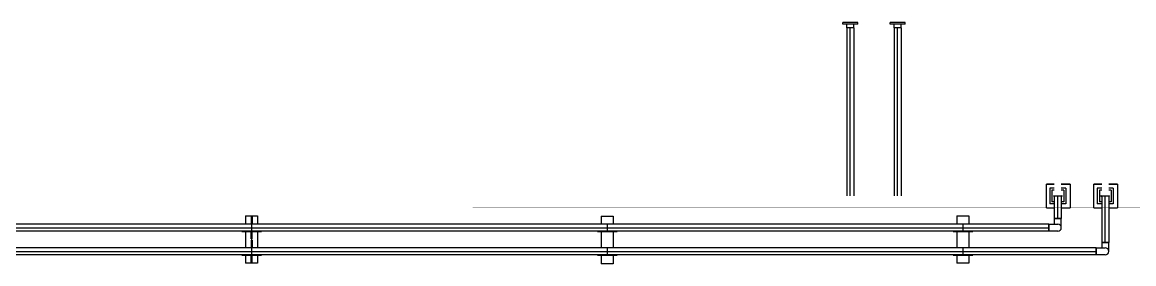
# Model space of a CAD drawing. Header units: inches. Extents: x 517790 to 538444, y 301815 to 302461.
# Drawn here: x 517839.47 to 517852.74, y 302340.03 to 302342.91 of the extents above; entities that cross this region are included whole.
import ezdxf

# ---------------------------------------------------------------- set-up
doc = ezdxf.new("R2010")
doc.units = ezdxf.units.IN
doc.header["$MEASUREMENT"] = 0
doc.layers.add('Layout', color=6, linetype='Continuous', lineweight=15)
doc.layers.add('硅胶总平面底图 工艺装置区', color=253, linetype='Continuous')

msp = doc.modelspace()

# ---------------------------------------------------------------- linework, layer by layer
at = {"layer": 'Layout', "color": 9, "lineweight": -3, "const_width": 0.000914}
msp.add_lwpolyline([(517840.102, 302356.679), (517844.212, 302354.297), (517844.849, 302351.659), (517844.849, 302340.697), (517858.092, 302340.697)], dxfattribs=at)
at = {"layer": '硅胶总平面底图 工艺装置区', "color": 253, "linetype": 'Continuous', "lineweight": -3}
for p, q in [((517849.358, 302342.905), (517849.268, 302342.905)), ((517849.268, 302342.884), (517849.268, 302342.905)), ((517849.358, 302342.884), (517849.268, 302342.884)), ((517849.316, 302342.84), (517849.316, 302342.884)), ((517849.358, 302342.84), (517849.316, 302342.84)), ((517849.358, 302342.84), (517849.316, 302342.84)), ((517849.316, 302342.84), (517849.316, 302340.836)), ((517849.448, 302342.905), (517849.358, 302342.905)), ((517849.448, 302342.884), (517849.358, 302342.884)), ((517849.4, 302342.84), (517849.358, 302342.84)), ((517849.358, 302340.836), (517849.358, 302342.84)), ((517849.4, 302342.84), (517849.358, 302342.84)), ((517849.4, 302342.84), (517849.4, 302342.884)), ((517849.4, 302342.84), (517849.4, 302340.836)), ((517849.448, 302342.884), (517849.448, 302342.905)), ((517849.924, 302342.905), (517849.834, 302342.905)), ((517849.834, 302342.884), (517849.834, 302342.905)), ((517849.924, 302342.884), (517849.834, 302342.884)), ((517849.882, 302342.84), (517849.882, 302342.884)), ((517849.924, 302342.84), (517849.882, 302342.84)), ((517849.966, 302342.84), (517849.882, 302342.84)), ((517849.882, 302342.84), (517849.882, 302340.836)), ((517850.014, 302342.905), (517849.924, 302342.905)), ((517850.014, 302342.884), (517849.924, 302342.884)), ((517849.966, 302342.84), (517849.924, 302342.84)), ((517849.924, 302340.836), (517849.924, 302342.84)), ((517849.966, 302342.84), (517849.966, 302342.884)), ((517849.966, 302342.84), (517849.966, 302340.836)), ((517850.014, 302342.884), (517850.014, 302342.905))]:
    msp.add_line(p, q, dxfattribs=at)
at = {"layer": '硅胶总平面底图 工艺装置区', "color": 9, "linetype": 'Continuous', "lineweight": -3}
for p, q in [((517851.795, 302340.975), (517851.701, 302340.975)), ((517851.701, 302340.975), (517851.795, 302340.975)), ((517851.701, 302340.692), (517851.701, 302340.975)), ((517851.701, 302340.692), (517851.701, 302340.975)), ((517851.795, 302340.928), (517851.743, 302340.928)), ((517851.743, 302340.928), (517851.743, 302340.739)), ((517851.984, 302340.975), (517851.879, 302340.975)), ((517851.879, 302340.975), (517851.984, 302340.975)), ((517851.931, 302340.928), (517851.879, 302340.928)), ((517851.931, 302340.928), (517851.931, 302340.739)), ((517851.984, 302340.975), (517851.984, 302340.692)), ((517851.984, 302340.975), (517851.984, 302340.692)), ((517852.361, 302340.975), (517852.267, 302340.975)), ((517852.267, 302340.975), (517852.361, 302340.975)), ((517852.267, 302340.692), (517852.267, 302340.975)), ((517852.267, 302340.692), (517852.267, 302340.975)), ((517852.361, 302340.928), (517852.309, 302340.928)), ((517852.309, 302340.928), (517852.309, 302340.739)), ((517852.551, 302340.975), (517852.445, 302340.975)), ((517852.445, 302340.975), (517852.551, 302340.975)), ((517852.498, 302340.928), (517852.445, 302340.928)), ((517852.498, 302340.928), (517852.498, 302340.739)), ((517852.551, 302340.975), (517852.551, 302340.692)), ((517852.551, 302340.975), (517852.551, 302340.692)), ((517851.766, 302340.904), (517851.766, 302340.763)), ((517851.795, 302340.904), (517851.766, 302340.904)), ((517851.787, 302340.836), (517851.887, 302340.836)), ((517851.887, 302340.831), (517851.787, 302340.831)), ((517851.795, 302340.831), (517851.795, 302340.564)), ((517851.837, 302340.831), (517851.837, 302340.836)), ((517851.837, 302340.564), (517851.837, 302340.831)), ((517851.908, 302340.904), (517851.879, 302340.904)), ((517851.879, 302340.831), (517851.879, 302340.564)), ((517851.908, 302340.904), (517851.908, 302340.763)), ((517852.361, 302340.904), (517852.333, 302340.904)), ((517852.333, 302340.904), (517852.333, 302340.763)), ((517852.353, 302340.836), (517852.453, 302340.836)), ((517852.453, 302340.831), (517852.353, 302340.831)), ((517852.361, 302340.831), (517852.361, 302340.281)), ((517852.403, 302340.831), (517852.403, 302340.836)), ((517852.403, 302340.281), (517852.403, 302340.831)), ((517852.474, 302340.904), (517852.445, 302340.904)), ((517852.445, 302340.831), (517852.445, 302340.281)), ((517852.474, 302340.904), (517852.474, 302340.763)), ((517851.701, 302340.692), (517851.795, 302340.692)), ((517851.701, 302340.692), (517851.795, 302340.692)), ((517851.795, 302340.739), (517851.743, 302340.739)), ((517851.795, 302340.763), (517851.766, 302340.763)), ((517851.908, 302340.763), (517851.879, 302340.763)), ((517851.931, 302340.739), (517851.879, 302340.739)), ((517851.879, 302340.692), (517851.984, 302340.692)), ((517851.879, 302340.692), (517851.984, 302340.692)), ((517852.267, 302340.692), (517852.361, 302340.692)), ((517852.267, 302340.692), (517852.361, 302340.692)), ((517852.361, 302340.739), (517852.309, 302340.739)), ((517852.361, 302340.763), (517852.333, 302340.763)), ((517852.474, 302340.763), (517852.445, 302340.763)), ((517852.498, 302340.739), (517852.445, 302340.739)), ((517852.445, 302340.692), (517852.551, 302340.692)), ((517852.445, 302340.692), (517852.551, 302340.692)), ((517842.136, 302340.598), (517842.136, 302340.503)), ((517842.136, 302340.598), (517842.28, 302340.598)), ((517842.201, 302340.589), (517842.201, 302340.498)), ((517842.216, 302340.589), (517842.201, 302340.589)), ((517842.208, 302340.589), (517842.208, 302340.323)), ((517842.216, 302340.589), (517842.216, 302340.498)), ((517842.28, 302340.598), (517842.28, 302340.503)), ((517846.384, 302340.592), (517846.384, 302340.503)), ((517846.384, 302340.592), (517846.528, 302340.592)), ((517846.528, 302340.592), (517846.528, 302340.503)), ((517850.632, 302340.598), (517850.776, 302340.598)), ((517850.632, 302340.598), (517850.632, 302340.503)), ((517850.776, 302340.598), (517850.776, 302340.503)), ((517851.795, 302340.564), (517851.837, 302340.564)), ((517851.795, 302340.564), (517851.795, 302340.498)), ((517851.837, 302340.564), (517851.795, 302340.564)), ((517851.837, 302340.564), (517851.879, 302340.564)), ((517851.879, 302340.564), (517851.837, 302340.564)), ((517851.879, 302340.456), (517851.879, 302340.564)), ((517851.729, 302340.498), (517831.13, 302340.498)), ((517831.13, 302340.456), (517851.729, 302340.456)), ((517851.729, 302340.414), (517831.13, 302340.414)), ((517842.09, 302340.503), (517842.201, 302340.503)), ((517842.09, 302340.503), (517842.09, 302340.498)), ((517842.09, 302340.414), (517842.09, 302340.409)), ((517842.09, 302340.409), (517842.201, 302340.409)), ((517842.136, 302340.409), (517842.136, 302340.22)), ((517842.201, 302340.323), (517842.201, 302340.414)), ((517842.216, 302340.503), (517842.326, 302340.503)), ((517842.216, 302340.323), (517842.216, 302340.414)), ((517842.216, 302340.409), (517842.326, 302340.409)), ((517842.28, 302340.409), (517842.28, 302340.22)), ((517842.326, 302340.503), (517842.326, 302340.498)), ((517842.326, 302340.414), (517842.326, 302340.409)), ((517846.338, 302340.503), (517846.574, 302340.503)), ((517846.338, 302340.503), (517846.338, 302340.498)), ((517846.338, 302340.414), (517846.338, 302340.409)), ((517846.338, 302340.409), (517846.574, 302340.409)), ((517846.384, 302340.409), (517846.384, 302340.22)), ((517846.456, 302340.503), (517846.456, 302340.409)), ((517846.528, 302340.409), (517846.528, 302340.22)), ((517846.574, 302340.503), (517846.574, 302340.498)), ((517846.574, 302340.414), (517846.574, 302340.409)), ((517850.586, 302340.503), (517850.822, 302340.503)), ((517850.586, 302340.503), (517850.586, 302340.498)), ((517850.586, 302340.414), (517850.586, 302340.409)), ((517850.586, 302340.409), (517850.822, 302340.409)), ((517850.632, 302340.409), (517850.632, 302340.22)), ((517850.704, 302340.503), (517850.704, 302340.409)), ((517850.776, 302340.409), (517850.776, 302340.22)), ((517850.822, 302340.503), (517850.822, 302340.498)), ((517850.822, 302340.414), (517850.822, 302340.409)), ((517851.729, 302340.498), (517851.729, 302340.414)), ((517851.729, 302340.498), (517851.837, 302340.498)), ((517851.729, 302340.414), (517851.729, 302340.498)), ((517851.837, 302340.414), (517851.729, 302340.414)), ((517842.201, 302340.323), (517842.216, 302340.323)), ((517842.201, 302340.306), (517842.201, 302340.215)), ((517842.216, 302340.306), (517842.201, 302340.306)), ((517842.208, 302340.306), (517842.208, 302340.04)), ((517842.216, 302340.306), (517842.216, 302340.215)), ((517852.361, 302340.281), (517852.403, 302340.281)), ((517852.361, 302340.281), (517852.361, 302340.215)), ((517852.445, 302340.281), (517852.361, 302340.281)), ((517852.403, 302340.281), (517852.445, 302340.281)), ((517852.445, 302340.173), (517852.445, 302340.281)), ((517852.295, 302340.215), (517831.318, 302340.215)), ((517831.318, 302340.173), (517852.295, 302340.173)), ((517852.295, 302340.131), (517831.318, 302340.131)), ((517842.09, 302340.22), (517842.201, 302340.22)), ((517842.09, 302340.22), (517842.09, 302340.215)), ((517842.09, 302340.131), (517842.09, 302340.126)), ((517842.09, 302340.126), (517842.201, 302340.126)), ((517842.136, 302340.126), (517842.136, 302340.031)), ((517842.201, 302340.04), (517842.201, 302340.131)), ((517842.216, 302340.22), (517842.326, 302340.22)), ((517842.216, 302340.04), (517842.216, 302340.131)), ((517842.216, 302340.126), (517842.326, 302340.126)), ((517842.28, 302340.126), (517842.28, 302340.031)), ((517842.326, 302340.22), (517842.326, 302340.215)), ((517842.326, 302340.131), (517842.326, 302340.126)), ((517846.338, 302340.22), (517846.338, 302340.215)), ((517846.338, 302340.22), (517846.574, 302340.22)), ((517846.338, 302340.131), (517846.338, 302340.126)), ((517846.338, 302340.126), (517846.574, 302340.126)), ((517846.384, 302340.126), (517846.384, 302340.026)), ((517846.456, 302340.22), (517846.456, 302340.126)), ((517846.528, 302340.126), (517846.528, 302340.026)), ((517846.574, 302340.22), (517846.574, 302340.215)), ((517846.574, 302340.131), (517846.574, 302340.126)), ((517850.586, 302340.22), (517850.586, 302340.215)), ((517850.586, 302340.22), (517850.822, 302340.22)), ((517850.586, 302340.131), (517850.586, 302340.126)), ((517850.586, 302340.126), (517850.822, 302340.126)), ((517850.632, 302340.126), (517850.632, 302340.031)), ((517850.704, 302340.22), (517850.704, 302340.126)), ((517850.776, 302340.126), (517850.776, 302340.031)), ((517850.822, 302340.22), (517850.822, 302340.215)), ((517850.822, 302340.131), (517850.822, 302340.126)), ((517852.295, 302340.173), (517852.295, 302340.215)), ((517852.295, 302340.215), (517852.295, 302340.131)), ((517852.295, 302340.215), (517852.403, 302340.215)), ((517852.295, 302340.131), (517852.295, 302340.173)), ((517852.403, 302340.131), (517852.295, 302340.131)), ((517842.28, 302340.031), (517842.136, 302340.031)), ((517842.201, 302340.04), (517842.216, 302340.04)), ((517846.528, 302340.026), (517846.384, 302340.026)), ((517850.776, 302340.031), (517850.632, 302340.031))]:
    msp.add_line(p, q, dxfattribs=at)
for centre, radius, start, end in [((517851.787, 302340.834), 0.00283, 90, 270), ((517851.887, 302340.834), 0.00283, 270, 90), ((517852.353, 302340.834), 0.00283, 90, 270), ((517852.453, 302340.834), 0.00283, 270, 90), ((517851.837, 302340.456), 0.042, 270, 90), ((517851.837, 302340.456), 0.042, 0, 90), ((517851.837, 302340.456), 0.042, 270, 0), ((517852.403, 302340.173), 0.042, 270, 90), ((517852.403, 302340.173), 0.042, 0, 90), ((517852.403, 302340.173), 0.042, 270, 0)]:
    msp.add_arc(centre, radius, start, end, dxfattribs=at)

doc.saveas('drawing.dxf')
